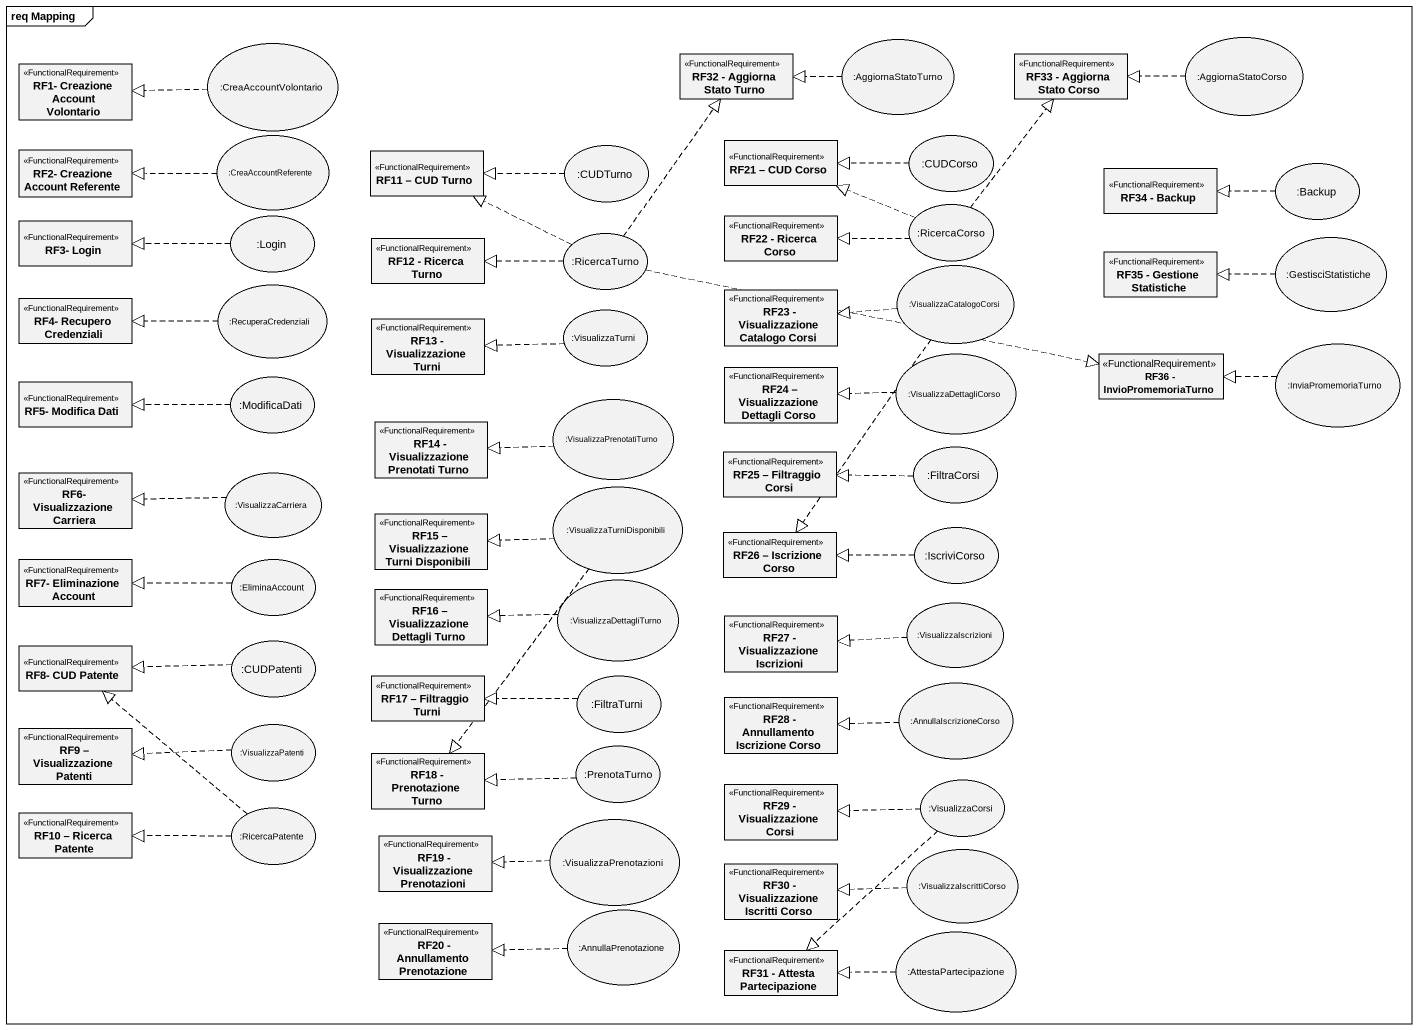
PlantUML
@startuml
mainframe req Mapping
allowmixing
hide circle
hide empty members
usecase ":CreaAccountVolontario" as CreaAccountVolontario
class "RF32 - Aggiorna Stato Turno" as RF32_Aggiorna_Stato_Turno <<FunctionalRequirement>>
usecase ":AggiornaStatoTurno" as AggiornaStatoTurno
class "RF33 - Aggiorna Stato Corso" as RF33_Aggiorna_Stato_Corso <<FunctionalRequirement>>
usecase ":AggiornaStatoCorso" as AggiornaStatoCorso
class "RF1- Creazione Account Volontario" as RF1_Creazione_Account <<FunctionalRequirement>>
class "RF2- Creazione Account Referente" as RF2_Creazione_Account <<FunctionalRequirement>>
usecase ":CreaAccountReferente" as CreaAccountReferente
class "RF11 – CUD Turno" as RF11_CUD_Turno <<FunctionalRequirement>>
usecase ":CUDTurno" as CUDTurno
class "RF21 – CUD Corso" as RF21_CUD_Corso <<FunctionalRequirement>>
usecase ":CUDCorso" as CUDCorso
class "RF34 - Backup" as RF34_Backup <<FunctionalRequirement>>
usecase ":Backup" as Backup
class "RF3- Login" as RF3_Login <<FunctionalRequirement>>
usecase ":Login" as Login
class "RF12 - Ricerca Turno" as RF12_Ricerca_Turno <<FunctionalRequirement>>
usecase ":RicercaTurno" as RicercaTurno
class "RF22 - Ricerca Corso" as RF22_Ricerca_Corso <<FunctionalRequirement>>
usecase ":RicercaCorso" as RicercaCorso
usecase ":GestisciStatistiche" as GestisciStatistiche
usecase ":RecuperaCredenziali" as RecuperaCredenziali
class "RF23 - Visualizzazione Catalogo Corsi" as RF23_Visualizzazione <<FunctionalRequirement>>
usecase ":VisualizzaCatalogoCorsi" as VisualizzaCatalogoCorsi
class "RF35 - Gestione Statistiche" as RF35_Gestione_Statistiche <<FunctionalRequirement>>
class "RF4- Recupero Credenziali" as RF4_Recupero_Credenziali <<FunctionalRequirement>>
class "RF13 - Visualizzazione Turni" as RF13_Visualizzazione_Turni <<FunctionalRequirement>>
usecase ":VisualizzaTurni" as VisualizzaTurni
class "RF5- Modifica Dati" as RF5_Modifica_Dati <<FunctionalRequirement>>
usecase ":ModificaDati" as ModificaDati
class "RF24 – Visualizzazione Dettagli Corso" as RF24_Visualizzazione <<FunctionalRequirement>>
usecase ":VisualizzaDettagliCorso" as VisualizzaDettagliCorso
class "RF36 - InvioPromemoriaTurno" as RF36_InvioPromemoriaTurno <<FunctionalRequirement>>
usecase ":InviaPromemoriaTurno" as InviaPromemoriaTurno
class "RF14 - Visualizzazione Prenotati Turno" as RF14_Visualizzazione <<FunctionalRequirement>>
usecase ":VisualizzaPrenotatiTurno" as VisualizzaPrenotatiTurno
class "RF6- Visualizzazione Carriera" as RF6_Visualizzazione_Carriera <<FunctionalRequirement>>
usecase ":VisualizzaCarriera" as VisualizzaCarriera
class "RF25 – Filtraggio Corsi" as RF25_Filtraggio_Corsi <<FunctionalRequirement>>
usecase ":FiltraCorsi" as FiltraCorsi
class "RF15 – Visualizzazione Turni Disponibili" as RF15_Visualizzazione_Turni <<FunctionalRequirement>>
usecase ":VisualizzaTurniDisponibili" as VisualizzaTurniDisponibili
class "RF7- Eliminazione Account" as RF7_Eliminazione_Account <<FunctionalRequirement>>
usecase ":EliminaAccount" as EliminaAccount
class "RF26 – Iscrizione Corso" as RF26_Iscrizione_Corso <<FunctionalRequirement>>
usecase ":IscriviCorso" as IscriviCorso
class "RF16 – Visualizzazione Dettagli Turno" as RF16_Visualizzazione <<FunctionalRequirement>>
usecase ":VisualizzaDettagliTurno" as VisualizzaDettagliTurno
class "RF27 - Visualizzazione Iscrizioni" as RF27_Visualizzazione <<FunctionalRequirement>>
usecase ":VisualizzaIscrizioni" as VisualizzaIscrizioni
class "RF8- CUD Patente" as RF8_CUD_Patente <<FunctionalRequirement>>
usecase ":CUDPatenti" as CUDPatenti
class "RF17 – Filtraggio Turni" as RF17_Filtraggio_Turni <<FunctionalRequirement>>
usecase ":FiltraTurni" as FiltraTurni
class "RF28 - Annullamento Iscrizione Corso" as RF28_Annullamento <<FunctionalRequirement>>
usecase ":AnnullaIscrizioneCorso" as AnnullaIscrizioneCorso
class "RF9 – Visualizzazione Patenti" as RF9_Visualizzazione_Patenti <<FunctionalRequirement>>
usecase ":VisualizzaPatenti" as VisualizzaPatenti
class "RF18 - Prenotazione Turno" as RF18_Prenotazione_Turno <<FunctionalRequirement>>
usecase ":PrenotaTurno" as PrenotaTurno
class "RF29 - Visualizzazione Corsi" as RF29_Visualizzazione_Corsi <<FunctionalRequirement>>
usecase ":VisualizzaCorsi" as VisualizzaCorsi
class "RF10 – Ricerca Patente" as RF10_Ricerca_Patente <<FunctionalRequirement>>
usecase ":RicercaPatente" as RicercaPatente
class "RF19 - Visualizzazione Prenotazioni" as RF19_Visualizzazione <<FunctionalRequirement>>
usecase ":VisualizzaPrenotazioni" as VisualizzaPrenotazioni
usecase ":VisualizzaIscrittiCorso" as VisualizzaIscrittiCorso
class "RF30 - Visualizzazione Iscritti Corso" as RF30_Visualizzazione <<FunctionalRequirement>>
class "RF20 - Annullamento Prenotazione" as RF20_Annullamento <<FunctionalRequirement>>
usecase ":AnnullaPrenotazione" as AnnullaPrenotazione
usecase ":AttestaPartecipazione" as AttestaPartecipazione
class "RF31 - Attesta Partecipazione" as RF31_Attesta_Partecipazione <<FunctionalRequirement>>
CreaAccountVolontario .left.|> RF1_Creazione_Account
AggiornaStatoTurno .left.|> RF32_Aggiorna_Stato_Turno
AggiornaStatoCorso .left.|> RF33_Aggiorna_Stato_Corso
CreaAccountReferente .left.|> RF2_Creazione_Account
CUDTurno .left.|> RF11_CUD_Turno
CUDCorso .left.|> RF21_CUD_Corso
Backup .left.|> RF34_Backup
Login .left.|> RF3_Login
RicercaTurno .up.|> RF32_Aggiorna_Stato_Turno
RicercaTurno .left.|> RF11_CUD_Turno
RicercaTurno .left.|> RF12_Ricerca_Turno
RicercaTurno .right.|> RF36_InvioPromemoriaTurno
RicercaCorso .up.|> RF33_Aggiorna_Stato_Corso
RicercaCorso .left.|> RF21_CUD_Corso
RicercaCorso .left.|> RF22_Ricerca_Corso
GestisciStatistiche .left.|> RF35_Gestione_Statistiche
RecuperaCredenziali .left.|> RF4_Recupero_Credenziali
VisualizzaCatalogoCorsi .left.|> RF23_Visualizzazione
VisualizzaCatalogoCorsi ..|> RF26_Iscrizione_Corso
VisualizzaTurni .left.|> RF13_Visualizzazione_Turni
ModificaDati .left.|> RF5_Modifica_Dati
VisualizzaDettagliCorso .left.|> RF24_Visualizzazione
InviaPromemoriaTurno .left.|> RF36_InvioPromemoriaTurno
VisualizzaPrenotatiTurno .left.|> RF14_Visualizzazione
VisualizzaCarriera .left.|> RF6_Visualizzazione_Carriera
FiltraCorsi .left.|> RF25_Filtraggio_Corsi
VisualizzaTurniDisponibili .left.|> RF15_Visualizzazione_Turni
VisualizzaTurniDisponibili ..|> RF18_Prenotazione_Turno
EliminaAccount .left.|> RF7_Eliminazione_Account
IscriviCorso .left.|> RF26_Iscrizione_Corso
VisualizzaDettagliTurno .left.|> RF16_Visualizzazione
VisualizzaIscrizioni .left.|> RF27_Visualizzazione
CUDPatenti .left.|> RF8_CUD_Patente
FiltraTurni .left.|> RF17_Filtraggio_Turni
AnnullaIscrizioneCorso .left.|> RF28_Annullamento
VisualizzaPatenti .left.|> RF9_Visualizzazione_Patenti
PrenotaTurno .left.|> RF18_Prenotazione_Turno
VisualizzaCorsi .left.|> RF29_Visualizzazione_Corsi
VisualizzaCorsi ..|> RF31_Attesta_Partecipazione
RicercaPatente .up.|> RF8_CUD_Patente
RicercaPatente .left.|> RF10_Ricerca_Patente
VisualizzaPrenotazioni .left.|> RF19_Visualizzazione
VisualizzaIscrittiCorso .left.|> RF30_Visualizzazione
AnnullaPrenotazione .left.|> RF20_Annullamento
AttestaPartecipazione .left.|> RF31_Attesta_Partecipazione
@enduml
